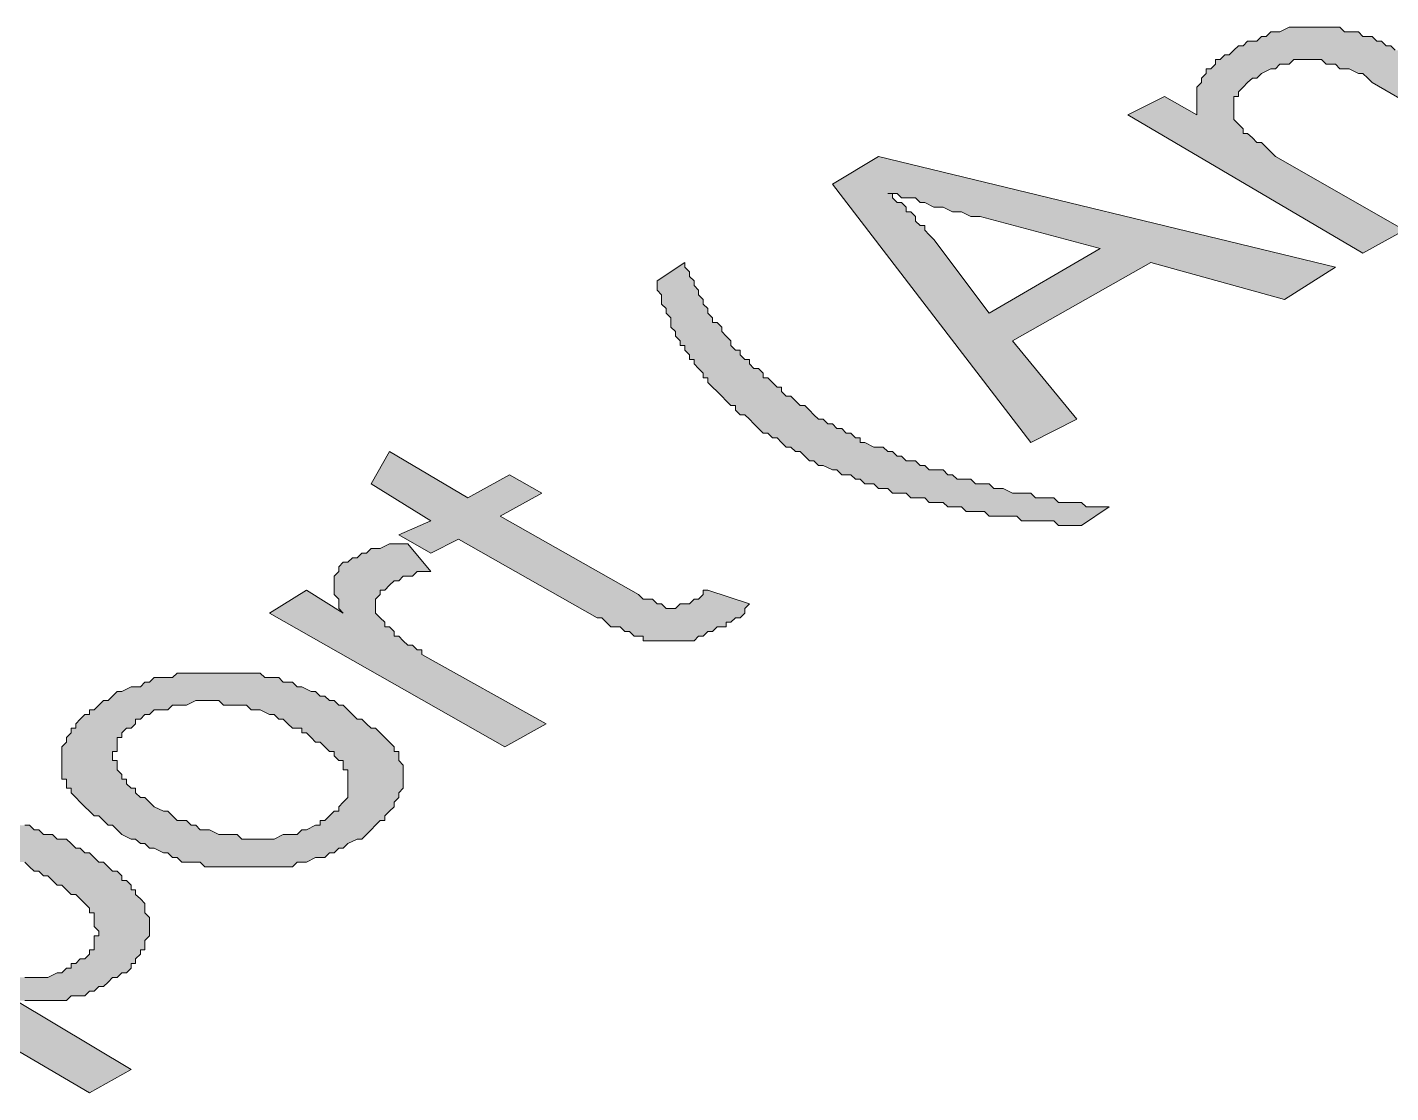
# Model space of a CAD drawing. Header units: inches. Extents: x -430764 to 256483, y 7374 to 217374.
# Drawn here: x 128881 to 134973, y 43825 to 48588 of the extents above; entities that cross this region are included whole.
import ezdxf

# ---------------------------------------------------------------- set-up
doc = ezdxf.new("R2010")
doc.units = ezdxf.units.IN
doc.header["$MEASUREMENT"] = 0
doc.layers.add('Background Stuff', color=252, linetype='Continuous', lineweight=5)
doc.layers.add('Layer 1', color=7, linetype='Continuous')

# ---------------------------------------------------------------- blocks, each defined once
blk = doc.blocks.new('block 3')
at = {"layer": 'Layer 1'}
h = blk.add_hatch(color=255, dxfattribs=at)
h.dxf.hatch_style = 2
h.paths.add_polyline_path([(797.11, -692.938), (791.854, -689.846), (792.678, -689.435), (793.4, -689.846), (793.4, -689.742), (793.4, -689.64), (793.4, -689.536), (793.4, -689.435), (793.4, -689.33), (793.4, -689.227), (793.504, -689.123), (793.504, -689.021), (793.606, -688.918), (793.606, -688.815), (793.71, -688.815), (793.812, -688.712), (793.812, -688.608), (793.916, -688.608), (794.02, -688.506), (794.123, -688.506), (794.226, -688.402), (794.327, -688.3), (794.432, -688.3), (794.533, -688.196), (794.74, -688.196), (794.845, -688.094), (794.946, -688.094), (795.051, -687.99), (795.152, -687.99), (795.255, -687.99), (795.462, -687.887), (795.565, -687.887), (795.771, -687.887), (795.874, -687.887), (795.977, -687.887), (796.184, -687.887), (796.287, -687.887), (796.39, -687.887), (796.493, -687.887), (796.596, -687.887), (796.7, -687.99), (796.904, -687.99), (797.009, -687.99), (797.11, -688.094), (797.215, -688.094), (797.317, -688.094), (797.422, -688.196), (797.523, -688.196), (797.628, -688.3), (797.729, -688.3), (797.832, -688.402), (797.937, -688.402), (798.143, -688.506), (798.143, -688.608), (801.441, -690.464), (800.514, -690.979), (797.317, -689.123), (797.215, -689.021), (797.11, -688.918), (797.009, -688.918), (796.803, -688.815), (796.7, -688.815), (796.596, -688.815), (796.493, -688.712), (796.39, -688.712), (796.287, -688.712), (796.184, -688.608), (795.977, -688.608), (795.874, -688.608), (795.771, -688.608), (795.565, -688.608), (795.462, -688.712), (795.359, -688.712), (795.255, -688.712), (795.152, -688.815), (795.051, -688.815), (794.845, -688.918), (794.74, -689.021), (794.639, -689.021), (794.533, -689.123), (794.432, -689.227), (794.327, -689.33), (794.327, -689.435), (794.226, -689.435), (794.226, -689.536), (794.226, -689.64), (794.226, -689.742), (794.226, -689.846), (794.226, -689.948), (794.327, -690.052), (794.432, -690.155), (794.432, -690.258), (794.533, -690.258), (794.639, -690.361), (794.74, -690.464), (794.845, -690.464), (794.946, -690.566), (795.051, -690.671), (795.152, -690.773), (798.039, -692.423)])
h = blk.add_hatch(color=255, dxfattribs=at)
h.dxf.hatch_style = 2
edge = h.paths.add_edge_path()
edge.add_spline(control_points=[(788.762, -694.277), (788.762, -694.277), (791.235, -692.835), (791.235, -692.835), (791.235, -692.835), (788.556, -692.113), (788.556, -692.113), (788.556, -692.113), (788.35, -692.113), (788.35, -692.113), (788.35, -692.113), (788.143, -692.011), (788.143, -692.011), (788.143, -692.011), (788.041, -692.011), (788.041, -692.011), (788.041, -692.011), (787.937, -692.011), (787.937, -692.011), (787.937, -692.011), (787.73, -691.906), (787.73, -691.906), (787.73, -691.906), (787.629, -691.906), (787.629, -691.906), (787.629, -691.906), (787.523, -691.906), (787.523, -691.906), (787.523, -691.906), (787.319, -691.804), (787.319, -691.804), (787.319, -691.804), (787.216, -691.804), (787.216, -691.804), (787.216, -691.804), (787.113, -691.7), (787.113, -691.7), (787.113, -691.7), (787.01, -691.7), (787.01, -691.7), (787.01, -691.7), (786.907, -691.7), (786.907, -691.7), (786.907, -691.7), (786.803, -691.7), (786.803, -691.7), (786.803, -691.7), (786.7, -691.599), (786.7, -691.599), (786.7, -691.599), (786.597, -691.599), (786.597, -691.599), (786.597, -691.599), (786.494, -691.599), (786.494, -691.599), (786.494, -691.599), (786.597, -691.599), (786.597, -691.599), (786.597, -691.599), (786.597, -691.7), (786.597, -691.7), (786.597, -691.7), (786.7, -691.804), (786.7, -691.804), (786.7, -691.804), (786.803, -691.804), (786.803, -691.804), (786.803, -691.804), (786.907, -691.906), (786.907, -691.906), (786.907, -691.906), (786.907, -692.011), (786.907, -692.011), (786.907, -692.011), (787.01, -692.011), (787.01, -692.011), (787.01, -692.011), (787.113, -692.113), (787.113, -692.113), (787.113, -692.113), (787.113, -692.217), (787.113, -692.217), (787.113, -692.217), (787.216, -692.319), (787.216, -692.319), (787.216, -692.319), (787.319, -692.319), (787.319, -692.319), (787.319, -692.319), (787.319, -692.423), (787.319, -692.423), (787.319, -692.423), (787.422, -692.525), (787.422, -692.525), (787.422, -692.525), (787.523, -692.629), (787.523, -692.629), (787.523, -692.629), (788.762, -694.277), (788.762, -694.277)], knot_values=[0, 0, 0, 0, 1, 1, 1, 2, 2, 2, 3, 3, 3, 4, 4, 4, 5, 5, 5, 6, 6, 6, 7, 7, 7, 8, 8, 8, 9, 9, 9, 10, 10, 10, 11, 11, 11, 12, 12, 12, 13, 13, 13, 14, 14, 14, 15, 15, 15, 16, 16, 16, 17, 17, 17, 18, 18, 18, 19, 19, 19, 20, 20, 20, 21, 21, 21, 22, 22, 22, 23, 23, 23, 24, 24, 24, 25, 25, 25, 26, 26, 26, 27, 27, 27, 28, 28, 28, 29, 29, 29, 30, 30, 30, 31, 31, 31, 32, 32, 32, 33, 33, 33, 33], degree=3, periodic=0)
h.paths.add_polyline_path([(789.69, -697.165), (785.258, -691.392), (786.288, -690.773), (796.493, -693.248), (795.359, -693.969), (792.37, -693.144), (789.277, -694.896), (790.72, -696.649)])
h = blk.add_hatch(color=255, dxfattribs=at)
h.dxf.hatch_style = 2
h.paths.add_polyline_path([(790.823, -699.02), (790.72, -699.02), (790.618, -699.02), (790.412, -699.02), (790.308, -699.02), (790.206, -698.916), (789.999, -698.916), (789.896, -698.916), (789.793, -698.916), (789.587, -698.916), (789.484, -698.916), (789.38, -698.814), (789.174, -698.814), (789.071, -698.814), (788.969, -698.814), (788.762, -698.814), (788.658, -698.71), (788.556, -698.71), (788.35, -698.71), (788.246, -698.71), (788.143, -698.607), (787.937, -698.607), (787.835, -698.607), (787.73, -698.505), (787.523, -698.505), (787.422, -698.505), (787.319, -698.402), (787.113, -698.402), (787.01, -698.402), (786.907, -698.298), (786.803, -698.298), (786.597, -698.298), (786.494, -698.194), (786.392, -698.194), (786.288, -698.194), (786.185, -698.093), (785.979, -698.093), (785.875, -697.989), (785.772, -697.989), (785.669, -697.887), (785.566, -697.887), (785.464, -697.887), (785.359, -697.781), (785.258, -697.781), (785.052, -697.68), (784.947, -697.68), (784.845, -697.576), (784.742, -697.576), (784.639, -697.474), (784.536, -697.37), (784.433, -697.37), (784.33, -697.268), (784.226, -697.268), (784.123, -697.165), (784.02, -697.061), (783.917, -697.061), (783.815, -696.958), (783.711, -696.958), (783.609, -696.854), (783.504, -696.752), (783.402, -696.649), (783.298, -696.546), (783.196, -696.546), (783.092, -696.443), (783.092, -696.339), (782.99, -696.339), (782.887, -696.237), (782.783, -696.133), (782.681, -696.031), (782.577, -695.928), (782.475, -695.825), (782.475, -695.721), (782.371, -695.721), (782.371, -695.618), (782.268, -695.516), (782.165, -695.412), (782.165, -695.31), (782.062, -695.31), (782.062, -695.206), (781.959, -695.103), (781.959, -694.999), (781.855, -694.999), (781.855, -694.896), (781.753, -694.794), (781.753, -694.69), (781.648, -694.588), (781.648, -694.483), (781.648, -694.381), (781.546, -694.277), (781.546, -694.175), (781.442, -694.072), (781.442, -693.969), (781.442, -693.865), (781.34, -693.762), (781.34, -693.66), (781.34, -693.556), (781.959, -693.144), (781.959, -693.248), (782.062, -693.351), (782.062, -693.454), (782.165, -693.556), (782.165, -693.66), (782.268, -693.762), (782.268, -693.865), (782.371, -693.969), (782.371, -694.072), (782.475, -694.175), (782.475, -694.277), (782.577, -694.381), (782.577, -694.483), (782.681, -694.483), (782.783, -694.588), (782.783, -694.69), (782.887, -694.794), (782.99, -694.896), (782.99, -694.999), (783.092, -695.103), (783.196, -695.103), (783.196, -695.206), (783.298, -695.31), (783.402, -695.31), (783.402, -695.412), (783.504, -695.516), (783.609, -695.516), (783.711, -695.618), (783.711, -695.721), (783.815, -695.721), (783.917, -695.825), (784.02, -695.928), (784.123, -695.928), (784.123, -696.031), (784.226, -696.133), (784.33, -696.133), (784.433, -696.237), (784.536, -696.339), (784.639, -696.339), (784.742, -696.443), (784.845, -696.546), (784.947, -696.649), (785.052, -696.649), (785.154, -696.752), (785.258, -696.752), (785.359, -696.854), (785.464, -696.854), (785.566, -696.958), (785.669, -696.958), (785.772, -697.061), (785.875, -697.061), (785.875, -697.165), (785.979, -697.165), (786.185, -697.268), (786.288, -697.268), (786.392, -697.268), (786.494, -697.37), (786.597, -697.37), (786.7, -697.474), (786.803, -697.474), (786.907, -697.576), (787.01, -697.576), (787.113, -697.576), (787.216, -697.68), (787.319, -697.68), (787.422, -697.781), (787.629, -697.781), (787.73, -697.781), (787.835, -697.887), (787.937, -697.887), (788.041, -697.989), (788.246, -697.989), (788.35, -697.989), (788.452, -698.093), (788.556, -698.093), (788.762, -698.093), (788.865, -698.194), (788.969, -698.194), (789.071, -698.194), (789.277, -698.298), (789.38, -698.298), (789.484, -698.298), (789.69, -698.298), (789.793, -698.402), (789.896, -698.402), (790.101, -698.402), (790.206, -698.402), (790.308, -698.505), (790.514, -698.505), (790.618, -698.505), (790.823, -698.505), (790.927, -698.607), (791.133, -698.607), (791.235, -698.607), (791.442, -698.607)])
h = blk.add_hatch(color=255, dxfattribs=at)
h.dxf.hatch_style = 2
h.paths.add_polyline_path([(782.475, -700.464), (783.402, -700.771), (783.298, -700.875), (783.298, -700.978), (783.196, -701.082), (783.092, -701.082), (782.99, -701.185), (782.887, -701.185), (782.887, -701.287), (782.681, -701.287), (782.577, -701.391), (782.475, -701.391), (782.371, -701.493), (782.268, -701.493), (782.165, -701.597), (782.062, -701.597), (781.959, -701.597), (781.753, -701.597), (781.648, -701.597), (781.546, -701.597), (781.34, -701.597), (781.238, -701.597), (781.134, -701.597), (781.031, -701.597), (781.031, -701.493), (780.927, -701.493), (780.825, -701.493), (780.721, -701.391), (780.619, -701.391), (780.515, -701.287), (780.31, -701.287), (780.206, -701.185), (780.104, -701.082), (780, -701.082), (776.907, -699.329), (776.288, -699.638), (775.567, -699.227), (776.288, -698.916), (774.949, -698.093), (775.361, -697.37), (777.113, -698.402), (778.042, -697.887), (778.763, -698.298), (777.836, -698.814), (780.927, -700.565), (781.031, -700.67), (781.238, -700.67), (781.34, -700.771), (781.442, -700.771), (781.546, -700.875), (781.753, -700.875), (781.855, -700.771), (782.062, -700.771), (782.165, -700.67), (782.268, -700.67), (782.371, -700.565), (782.371, -700.464)])
h = blk.add_hatch(color=255, dxfattribs=at)
h.dxf.hatch_style = 2
h.paths.add_polyline_path([(777.938, -703.968), (772.682, -700.978), (773.507, -700.464), (774.33, -700.978), (774.229, -700.875), (774.229, -700.771), (774.229, -700.67), (774.124, -700.565), (774.124, -700.464), (774.124, -700.359), (774.124, -700.257), (774.124, -700.153), (774.229, -700.051), (774.229, -699.947), (774.33, -699.845), (774.435, -699.845), (774.536, -699.742), (774.64, -699.742), (774.743, -699.638), (774.846, -699.638), (774.949, -699.535), (775.052, -699.535), (775.155, -699.535), (775.361, -699.432), (775.465, -699.432), (775.671, -699.432), (775.773, -699.432), (776.288, -700.051), (776.084, -700.051), (775.98, -700.051), (775.878, -700.153), (775.671, -700.153), (775.567, -700.257), (775.465, -700.257), (775.361, -700.359), (775.259, -700.464), (775.155, -700.464), (775.155, -700.565), (775.052, -700.67), (775.052, -700.771), (775.052, -700.875), (775.052, -700.978), (775.155, -701.082), (775.259, -701.185), (775.259, -701.287), (775.361, -701.287), (775.465, -701.391), (775.465, -701.493), (775.567, -701.493), (775.671, -701.597), (775.773, -701.7), (775.878, -701.7), (775.98, -701.803), (776.084, -701.803), (776.084, -701.906), (778.865, -703.452)])
h = blk.add_hatch(color=255, dxfattribs=at)
h.dxf.hatch_style = 2
h.paths.add_polyline_path([(770.311, -705.41), (770.413, -705.41), (770.517, -705.513), (770.619, -705.618), (770.826, -705.618), (770.93, -705.72), (771.032, -705.72), (771.134, -705.823), (771.238, -705.823), (771.34, -705.823), (771.547, -705.926), (771.651, -705.926), (771.753, -705.926), (771.857, -705.926), (771.959, -705.926), (772.062, -706.029), (772.269, -706.029), (772.372, -706.029), (772.578, -706.029), (772.682, -706.029), (772.784, -706.029), (772.99, -705.926), (773.094, -705.926), (773.196, -705.926), (773.301, -705.926), (773.403, -705.823), (773.507, -705.823), (773.711, -705.72), (773.815, -705.72), (773.815, -705.618), (773.917, -705.618), (774.022, -705.513), (774.124, -705.41), (774.229, -705.41), (774.229, -705.308), (774.33, -705.205), (774.435, -705.102), (774.435, -704.998), (774.435, -704.896), (774.435, -704.792), (774.435, -704.689), (774.435, -704.585), (774.435, -704.483), (774.33, -704.483), (774.33, -704.38), (774.33, -704.277), (774.229, -704.277), (774.124, -704.173), (774.124, -704.07), (774.022, -704.07), (773.917, -703.968), (773.815, -703.864), (773.711, -703.864), (773.609, -703.762), (773.507, -703.659), (773.403, -703.659), (773.403, -703.555), (773.196, -703.555), (773.094, -703.452), (772.99, -703.349), (772.888, -703.349), (772.784, -703.247), (772.682, -703.247), (772.475, -703.143), (772.372, -703.143), (772.269, -703.143), (772.166, -703.041), (772.062, -703.041), (771.857, -703.041), (771.753, -703.041), (771.651, -703.041), (771.547, -702.936), (771.445, -702.936), (771.34, -702.936), (771.134, -702.936), (771.032, -702.936), (770.826, -703.041), (770.724, -703.041), (770.619, -703.041), (770.517, -703.041), (770.413, -703.143), (770.207, -703.143), (770.104, -703.143), (770.001, -703.247), (769.897, -703.247), (769.796, -703.349), (769.691, -703.349), (769.691, -703.452), (769.59, -703.555), (769.485, -703.555), (769.383, -703.659), (769.383, -703.762), (769.28, -703.762), (769.28, -703.864), (769.28, -703.968), (769.28, -704.07), (769.177, -704.07), (769.177, -704.173), (769.177, -704.277), (769.28, -704.277), (769.28, -704.38), (769.28, -704.483), (769.383, -704.585), (769.383, -704.689), (769.485, -704.689), (769.485, -704.792), (769.59, -704.896), (769.691, -704.896), (769.691, -704.998), (769.796, -705.102), (769.897, -705.102), (770.001, -705.205), (770.104, -705.308)])
h.paths.add_polyline_path([(769.383, -705.926), (769.28, -705.823), (769.177, -705.72), (769.074, -705.72), (768.971, -705.618), (768.868, -705.513), (768.765, -705.513), (768.661, -705.41), (768.558, -705.308), (768.455, -705.205), (768.353, -705.102), (768.249, -704.998), (768.249, -704.896), (768.146, -704.896), (768.146, -704.792), (768.146, -704.689), (768.042, -704.689), (768.042, -704.585), (768.042, -704.483), (768.042, -704.38), (768.042, -704.277), (768.042, -704.173), (768.042, -704.07), (768.042, -703.968), (768.146, -703.864), (768.146, -703.762), (768.249, -703.659), (768.249, -703.555), (768.353, -703.555), (768.353, -703.452), (768.455, -703.349), (768.558, -703.247), (768.661, -703.247), (768.661, -703.143), (768.765, -703.143), (768.868, -703.041), (768.971, -702.936), (769.074, -702.936), (769.177, -702.834), (769.28, -702.73), (769.383, -702.73), (769.59, -702.628), (769.691, -702.628), (769.796, -702.628), (769.897, -702.524), (770.001, -702.524), (770.104, -702.422), (770.311, -702.422), (770.413, -702.422), (770.517, -702.422), (770.619, -702.319), (770.724, -702.319), (770.93, -702.319), (771.032, -702.319), (771.134, -702.319), (771.34, -702.319), (771.445, -702.319), (771.547, -702.319), (771.753, -702.319), (771.857, -702.319), (771.959, -702.319), (772.062, -702.319), (772.166, -702.319), (772.372, -702.319), (772.475, -702.319), (772.578, -702.422), (772.682, -702.422), (772.888, -702.422), (772.99, -702.524), (773.094, -702.524), (773.196, -702.524), (773.301, -702.628), (773.403, -702.628), (773.609, -702.73), (773.711, -702.73), (773.815, -702.834), (773.917, -702.834), (774.022, -702.936), (774.124, -702.936), (774.229, -703.041), (774.33, -703.041), (774.435, -703.143), (774.536, -703.247), (774.64, -703.349), (774.743, -703.349), (774.846, -703.452), (774.949, -703.555), (775.052, -703.555), (775.155, -703.659), (775.259, -703.762), (775.361, -703.864), (775.465, -703.968), (775.465, -704.07), (775.567, -704.07), (775.567, -704.173), (775.567, -704.277), (775.671, -704.38), (775.671, -704.483), (775.671, -704.585), (775.671, -704.689), (775.671, -704.792), (775.671, -704.896), (775.567, -704.998), (775.567, -705.102), (775.465, -705.205), (775.465, -705.308), (775.361, -705.41), (775.259, -705.513), (775.259, -705.618), (775.155, -705.618), (775.052, -705.72), (774.949, -705.823), (774.846, -705.926), (774.743, -706.029), (774.64, -706.029), (774.435, -706.132), (774.33, -706.236), (774.229, -706.236), (774.124, -706.339), (774.022, -706.339), (773.917, -706.441), (773.815, -706.441), (773.711, -706.441), (773.507, -706.545), (773.403, -706.545), (773.301, -706.545), (773.196, -706.647), (773.094, -706.647), (772.888, -706.647), (772.784, -706.647), (772.682, -706.647), (772.475, -706.647), (772.372, -706.647), (772.269, -706.647), (772.062, -706.647), (771.959, -706.647), (771.857, -706.647), (771.753, -706.647), (771.651, -706.647), (771.445, -706.647), (771.34, -706.647), (771.238, -706.647), (771.134, -706.545), (771.032, -706.545), (770.826, -706.545), (770.724, -706.545), (770.619, -706.441), (770.517, -706.441), (770.413, -706.339), (770.311, -706.339), (770.104, -706.236), (770.001, -706.236), (769.897, -706.132), (769.796, -706.132), (769.691, -706.029), (769.59, -706.029)])
h = blk.add_hatch(color=255, dxfattribs=at)
h.dxf.hatch_style = 2
h.paths.add_polyline_path([(764.95, -708.503), (765.053, -708.605), (765.156, -708.709), (765.259, -708.709), (765.362, -708.813), (765.569, -708.813), (765.672, -708.916), (765.775, -708.916), (765.878, -709.019), (765.98, -709.019), (766.084, -709.019), (766.291, -709.122), (766.394, -709.122), (766.497, -709.122), (766.6, -709.122), (766.703, -709.122), (766.807, -709.122), (767.013, -709.122), (767.114, -709.122), (767.219, -709.122), (767.426, -709.122), (767.527, -709.122), (767.63, -709.122), (767.733, -709.122), (767.939, -709.019), (768.042, -709.019), (768.146, -708.916), (768.249, -708.916), (768.249, -708.813), (768.353, -708.813), (768.455, -708.709), (768.558, -708.709), (768.661, -708.605), (768.661, -708.503), (768.765, -708.503), (768.765, -708.4), (768.765, -708.297), (768.765, -708.194), (768.868, -708.194), (768.868, -708.09), (768.765, -707.987), (768.765, -707.885), (768.765, -707.781), (768.765, -707.679), (768.661, -707.679), (768.661, -707.575), (768.558, -707.473), (768.455, -707.368), (768.353, -707.267), (768.249, -707.267), (768.146, -707.162), (768.042, -707.061), (767.939, -707.061), (767.836, -706.957), (767.733, -706.854), (767.63, -706.854), (767.527, -706.75), (767.426, -706.75), (767.32, -706.647), (767.219, -706.545), (767.013, -706.545), (766.908, -706.441), (766.807, -706.441), (766.703, -706.441), (766.6, -706.339), (766.497, -706.339), (766.291, -706.339), (766.188, -706.236), (766.084, -706.236), (765.98, -706.236), (765.878, -706.236), (765.775, -706.236), (765.569, -706.236), (765.465, -706.236), (765.362, -706.236), (765.156, -706.236), (765.053, -706.236), (764.95, -706.236), (764.743, -706.236), (764.642, -706.339), (764.537, -706.339), (764.436, -706.441), (764.331, -706.441), (764.229, -706.441), (764.126, -706.545), (764.126, -706.647), (764.022, -706.647), (763.92, -706.75), (763.816, -706.854), (763.816, -706.957), (763.816, -707.061), (763.816, -707.162), (763.816, -707.267), (763.816, -707.368), (763.816, -707.473), (763.816, -707.575), (763.92, -707.679), (764.022, -707.781), (764.022, -707.885), (764.126, -707.885), (764.126, -707.987), (764.229, -708.09), (764.331, -708.09), (764.436, -708.194), (764.537, -708.297), (764.642, -708.297), (764.743, -708.4), (764.848, -708.503)])
h.paths.add_polyline_path([(768.661, -711.699), (761.445, -707.473), (762.271, -706.957), (762.888, -707.368), (762.888, -707.267), (762.888, -707.162), (762.888, -707.061), (762.888, -706.957), (762.888, -706.854), (762.888, -706.75), (762.993, -706.75), (762.993, -706.647), (762.993, -706.545), (763.095, -706.545), (763.095, -706.441), (763.198, -706.339), (763.301, -706.339), (763.301, -706.236), (763.403, -706.132), (763.507, -706.132), (763.61, -706.029), (763.714, -705.926), (763.92, -705.926), (764.022, -705.823), (764.126, -705.823), (764.229, -705.823), (764.331, -705.72), (764.436, -705.72), (764.537, -705.618), (764.743, -705.618), (764.848, -705.618), (764.95, -705.618), (765.156, -705.513), (765.362, -705.513), (765.465, -705.513), (765.569, -705.513), (765.775, -705.513), (765.878, -705.513), (765.98, -705.513), (766.188, -705.513), (766.291, -705.513), (766.394, -705.618), (766.6, -705.618), (766.703, -705.618), (766.807, -705.618), (766.908, -705.618), (767.114, -705.72), (767.219, -705.72), (767.32, -705.72), (767.426, -705.823), (767.527, -705.823), (767.63, -705.926), (767.836, -705.926), (767.939, -706.029), (768.042, -706.029), (768.146, -706.029), (768.249, -706.132), (768.353, -706.236), (768.455, -706.236), (768.558, -706.339), (768.661, -706.339), (768.765, -706.441), (768.868, -706.545), (768.971, -706.545), (769.074, -706.647), (769.177, -706.75), (769.28, -706.75), (769.383, -706.854), (769.383, -706.957), (769.485, -706.957), (769.59, -707.061), (769.59, -707.162), (769.691, -707.162), (769.691, -707.267), (769.796, -707.368), (769.897, -707.473), (769.897, -707.575), (769.897, -707.679), (770.001, -707.781), (770.001, -707.885), (770.001, -707.987), (770.001, -708.09), (770.001, -708.194), (769.897, -708.297), (769.897, -708.4), (769.897, -708.503), (769.796, -708.503), (769.796, -708.605), (769.691, -708.709), (769.691, -708.813), (769.59, -708.813), (769.59, -708.916), (769.485, -709.019), (769.383, -709.019), (769.28, -709.122), (769.177, -709.122), (769.074, -709.225), (768.971, -709.327), (768.868, -709.327), (768.765, -709.432), (768.661, -709.432), (768.558, -709.534), (768.353, -709.534), (768.249, -709.534), (768.146, -709.638), (767.939, -709.638), (767.836, -709.638), (767.63, -709.638), (767.527, -709.638), (767.426, -709.638), (767.219, -709.638), (767.114, -709.638), (767.013, -709.638), (769.59, -711.183)])
at = {"layer": 'Layer 1', "color": 255, "lineweight": 0}
for points in [[(797.11, -692.938), (791.854, -689.846), (792.678, -689.435), (793.4, -689.846), (793.4, -689.742), (793.4, -689.64), (793.4, -689.536), (793.4, -689.435), (793.4, -689.33), (793.4, -689.227), (793.504, -689.123), (793.504, -689.021), (793.606, -688.918), (793.606, -688.815), (793.71, -688.815), (793.812, -688.712), (793.812, -688.608), (793.916, -688.608), (794.02, -688.506), (794.123, -688.506), (794.226, -688.402), (794.327, -688.3), (794.432, -688.3), (794.533, -688.196), (794.74, -688.196), (794.845, -688.094), (794.946, -688.094), (795.051, -687.99), (795.152, -687.99), (795.255, -687.99), (795.462, -687.887), (795.565, -687.887), (795.771, -687.887), (795.874, -687.887), (795.977, -687.887), (796.184, -687.887), (796.287, -687.887), (796.39, -687.887), (796.493, -687.887), (796.596, -687.887), (796.7, -687.99), (796.904, -687.99), (797.009, -687.99), (797.11, -688.094), (797.215, -688.094), (797.317, -688.094), (797.422, -688.196), (797.523, -688.196), (797.628, -688.3), (797.729, -688.3), (797.832, -688.402)], [(800.514, -690.979), (797.317, -689.123), (797.215, -689.021), (797.11, -688.918), (797.009, -688.918), (796.803, -688.815), (796.7, -688.815), (796.596, -688.815), (796.493, -688.712), (796.39, -688.712), (796.287, -688.712), (796.184, -688.608), (795.977, -688.608), (795.874, -688.608), (795.771, -688.608), (795.565, -688.608), (795.462, -688.712), (795.359, -688.712), (795.255, -688.712), (795.152, -688.815), (795.051, -688.815), (794.845, -688.918), (794.74, -689.021), (794.639, -689.021), (794.533, -689.123), (794.432, -689.227), (794.327, -689.33), (794.327, -689.435), (794.226, -689.435), (794.226, -689.536), (794.226, -689.64), (794.226, -689.742), (794.226, -689.846), (794.226, -689.948), (794.327, -690.052), (794.432, -690.155), (794.432, -690.258), (794.533, -690.258), (794.639, -690.361), (794.74, -690.464), (794.845, -690.464), (794.946, -690.566), (795.051, -690.671), (795.152, -690.773), (798.039, -692.423), (797.11, -692.938)], [(789.69, -697.165), (785.258, -691.392), (786.288, -690.773), (796.493, -693.248), (795.359, -693.969), (792.37, -693.144), (789.277, -694.896), (790.72, -696.649), (789.69, -697.165)], [(790.823, -699.02), (790.72, -699.02), (790.618, -699.02), (790.412, -699.02), (790.308, -699.02), (790.206, -698.916), (789.999, -698.916), (789.896, -698.916), (789.793, -698.916), (789.587, -698.916), (789.484, -698.916), (789.38, -698.814), (789.174, -698.814), (789.071, -698.814), (788.969, -698.814), (788.762, -698.814), (788.658, -698.71), (788.556, -698.71), (788.35, -698.71), (788.246, -698.71), (788.143, -698.607), (787.937, -698.607), (787.835, -698.607), (787.73, -698.505), (787.523, -698.505), (787.422, -698.505), (787.319, -698.402), (787.113, -698.402), (787.01, -698.402), (786.907, -698.298), (786.803, -698.298), (786.597, -698.298), (786.494, -698.194), (786.392, -698.194), (786.288, -698.194), (786.185, -698.093), (785.979, -698.093), (785.875, -697.989), (785.772, -697.989), (785.669, -697.887), (785.566, -697.887), (785.464, -697.887), (785.359, -697.781), (785.258, -697.781), (785.052, -697.68), (784.947, -697.68), (784.845, -697.576), (784.742, -697.576), (784.639, -697.474), (784.536, -697.37), (784.433, -697.37), (784.33, -697.268), (784.226, -697.268), (784.123, -697.165), (784.02, -697.061), (783.917, -697.061), (783.815, -696.958), (783.711, -696.958), (783.609, -696.854), (783.504, -696.752), (783.402, -696.649), (783.298, -696.546), (783.196, -696.546), (783.092, -696.443), (783.092, -696.339), (782.99, -696.339), (782.887, -696.237), (782.783, -696.133), (782.681, -696.031), (782.577, -695.928), (782.475, -695.825), (782.475, -695.721), (782.371, -695.721), (782.371, -695.618), (782.268, -695.516), (782.165, -695.412), (782.165, -695.31), (782.062, -695.31), (782.062, -695.206), (781.959, -695.103), (781.959, -694.999), (781.855, -694.999), (781.855, -694.896), (781.753, -694.794), (781.753, -694.69), (781.648, -694.588), (781.648, -694.483), (781.648, -694.381), (781.546, -694.277), (781.546, -694.175), (781.442, -694.072), (781.442, -693.969), (781.442, -693.865), (781.34, -693.762), (781.34, -693.66), (781.34, -693.556), (781.959, -693.144), (781.959, -693.248), (782.062, -693.351), (782.062, -693.454), (782.165, -693.556), (782.165, -693.66), (782.268, -693.762), (782.268, -693.865), (782.371, -693.969), (782.371, -694.072), (782.475, -694.175), (782.475, -694.277), (782.577, -694.381), (782.577, -694.483), (782.681, -694.483), (782.783, -694.588), (782.783, -694.69), (782.887, -694.794), (782.99, -694.896), (782.99, -694.999), (783.092, -695.103), (783.196, -695.103), (783.196, -695.206), (783.298, -695.31), (783.402, -695.31), (783.402, -695.412), (783.504, -695.516), (783.609, -695.516), (783.711, -695.618), (783.711, -695.721), (783.815, -695.721), (783.917, -695.825), (784.02, -695.928), (784.123, -695.928), (784.123, -696.031), (784.226, -696.133), (784.33, -696.133), (784.433, -696.237), (784.536, -696.339), (784.639, -696.339), (784.742, -696.443), (784.845, -696.546), (784.947, -696.649), (785.052, -696.649), (785.154, -696.752), (785.258, -696.752), (785.359, -696.854), (785.464, -696.854), (785.566, -696.958), (785.669, -696.958), (785.772, -697.061), (785.875, -697.061), (785.875, -697.165), (785.979, -697.165), (786.185, -697.268), (786.288, -697.268), (786.392, -697.268), (786.494, -697.37), (786.597, -697.37), (786.7, -697.474), (786.803, -697.474), (786.907, -697.576), (787.01, -697.576), (787.113, -697.576), (787.216, -697.68), (787.319, -697.68), (787.422, -697.781), (787.629, -697.781), (787.73, -697.781), (787.835, -697.887), (787.937, -697.887), (788.041, -697.989), (788.246, -697.989), (788.35, -697.989), (788.452, -698.093), (788.556, -698.093), (788.762, -698.093), (788.865, -698.194), (788.969, -698.194), (789.071, -698.194), (789.277, -698.298), (789.38, -698.298), (789.484, -698.298), (789.69, -698.298), (789.793, -698.402), (789.896, -698.402), (790.101, -698.402), (790.206, -698.402), (790.308, -698.505), (790.514, -698.505), (790.618, -698.505), (790.823, -698.505), (790.927, -698.607), (791.133, -698.607), (791.235, -698.607), (791.442, -698.607), (790.823, -699.02)], [(782.475, -700.464), (783.402, -700.771), (783.298, -700.875), (783.298, -700.978), (783.196, -701.082), (783.092, -701.082), (782.99, -701.185), (782.887, -701.185), (782.887, -701.287), (782.681, -701.287), (782.577, -701.391), (782.475, -701.391), (782.371, -701.493), (782.268, -701.493), (782.165, -701.597), (782.062, -701.597), (781.959, -701.597), (781.753, -701.597), (781.648, -701.597), (781.546, -701.597), (781.34, -701.597), (781.238, -701.597), (781.134, -701.597), (781.031, -701.597), (781.031, -701.493), (780.927, -701.493), (780.825, -701.493), (780.721, -701.391), (780.619, -701.391), (780.515, -701.287), (780.31, -701.287), (780.206, -701.185), (780.104, -701.082), (780, -701.082), (776.907, -699.329), (776.288, -699.638), (775.567, -699.227), (776.288, -698.916), (774.949, -698.093), (775.361, -697.37), (777.113, -698.402), (778.042, -697.887), (778.763, -698.298), (777.836, -698.814), (780.927, -700.565), (781.031, -700.67), (781.238, -700.67), (781.34, -700.771), (781.442, -700.771), (781.546, -700.875), (781.753, -700.875), (781.855, -700.771), (782.062, -700.771), (782.165, -700.67), (782.268, -700.67), (782.371, -700.565), (782.371, -700.464), (782.475, -700.464)], [(777.938, -703.968), (772.682, -700.978), (773.507, -700.464), (774.33, -700.978), (774.229, -700.875), (774.229, -700.771), (774.229, -700.67), (774.124, -700.565), (774.124, -700.464), (774.124, -700.359), (774.124, -700.257), (774.124, -700.153), (774.229, -700.051), (774.229, -699.947), (774.33, -699.845), (774.435, -699.845), (774.536, -699.742), (774.64, -699.742), (774.743, -699.638), (774.846, -699.638), (774.949, -699.535), (775.052, -699.535), (775.155, -699.535), (775.361, -699.432), (775.465, -699.432), (775.671, -699.432), (775.773, -699.432), (776.288, -700.051), (776.084, -700.051), (775.98, -700.051), (775.878, -700.153), (775.671, -700.153), (775.567, -700.257), (775.465, -700.257), (775.361, -700.359), (775.259, -700.464), (775.155, -700.464), (775.155, -700.565), (775.052, -700.67), (775.052, -700.771), (775.052, -700.875), (775.052, -700.978), (775.155, -701.082), (775.259, -701.185), (775.259, -701.287), (775.361, -701.287), (775.465, -701.391), (775.465, -701.493), (775.567, -701.493), (775.671, -701.597), (775.773, -701.7), (775.878, -701.7), (775.98, -701.803), (776.084, -701.803), (776.084, -701.906), (778.865, -703.452), (777.938, -703.968)], [(769.383, -705.926), (769.28, -705.823), (769.177, -705.72), (769.074, -705.72), (768.971, -705.618), (768.868, -705.513), (768.765, -705.513), (768.661, -705.41), (768.558, -705.308), (768.455, -705.205), (768.353, -705.102), (768.249, -704.998), (768.249, -704.896), (768.146, -704.896), (768.146, -704.792), (768.146, -704.689), (768.042, -704.689), (768.042, -704.585), (768.042, -704.483), (768.042, -704.38), (768.042, -704.277), (768.042, -704.173), (768.042, -704.07), (768.042, -703.968), (768.146, -703.864), (768.146, -703.762), (768.249, -703.659), (768.249, -703.555), (768.353, -703.555), (768.353, -703.452), (768.455, -703.349), (768.558, -703.247), (768.661, -703.247), (768.661, -703.143), (768.765, -703.143), (768.868, -703.041), (768.971, -702.936), (769.074, -702.936), (769.177, -702.834), (769.28, -702.73), (769.383, -702.73), (769.59, -702.628), (769.691, -702.628), (769.796, -702.628), (769.897, -702.524), (770.001, -702.524), (770.104, -702.422), (770.311, -702.422), (770.413, -702.422), (770.517, -702.422), (770.619, -702.319), (770.724, -702.319), (770.93, -702.319), (771.032, -702.319), (771.134, -702.319), (771.34, -702.319), (771.445, -702.319), (771.547, -702.319), (771.753, -702.319), (771.857, -702.319), (771.959, -702.319), (772.062, -702.319), (772.166, -702.319), (772.372, -702.319), (772.475, -702.319), (772.578, -702.422), (772.682, -702.422), (772.888, -702.422), (772.99, -702.524), (773.094, -702.524), (773.196, -702.524), (773.301, -702.628), (773.403, -702.628), (773.609, -702.73), (773.711, -702.73), (773.815, -702.834), (773.917, -702.834), (774.022, -702.936), (774.124, -702.936), (774.229, -703.041), (774.33, -703.041), (774.435, -703.143), (774.536, -703.247), (774.64, -703.349), (774.743, -703.349), (774.846, -703.452), (774.949, -703.555), (775.052, -703.555), (775.155, -703.659), (775.259, -703.762), (775.361, -703.864), (775.465, -703.968), (775.465, -704.07), (775.567, -704.07), (775.567, -704.173), (775.567, -704.277), (775.671, -704.38), (775.671, -704.483), (775.671, -704.585), (775.671, -704.689), (775.671, -704.792), (775.671, -704.896), (775.567, -704.998), (775.567, -705.102), (775.465, -705.205), (775.465, -705.308), (775.361, -705.41), (775.259, -705.513), (775.259, -705.618), (775.155, -705.618), (775.052, -705.72), (774.949, -705.823), (774.846, -705.926), (774.743, -706.029), (774.64, -706.029), (774.435, -706.132), (774.33, -706.236), (774.229, -706.236), (774.124, -706.339), (774.022, -706.339), (773.917, -706.441), (773.815, -706.441), (773.711, -706.441), (773.507, -706.545), (773.403, -706.545), (773.301, -706.545), (773.196, -706.647), (773.094, -706.647), (772.888, -706.647), (772.784, -706.647), (772.682, -706.647), (772.475, -706.647), (772.372, -706.647), (772.269, -706.647), (772.062, -706.647), (771.959, -706.647), (771.857, -706.647), (771.753, -706.647), (771.651, -706.647), (771.445, -706.647), (771.34, -706.647), (771.238, -706.647), (771.134, -706.545), (771.032, -706.545), (770.826, -706.545), (770.724, -706.545), (770.619, -706.441), (770.517, -706.441), (770.413, -706.339), (770.311, -706.339), (770.104, -706.236), (770.001, -706.236), (769.897, -706.132), (769.796, -706.132), (769.691, -706.029), (769.59, -706.029), (769.383, -705.926)], [(770.311, -705.41), (770.413, -705.41), (770.517, -705.513), (770.619, -705.618), (770.826, -705.618), (770.93, -705.72), (771.032, -705.72), (771.134, -705.823), (771.238, -705.823), (771.34, -705.823), (771.547, -705.926), (771.651, -705.926), (771.753, -705.926), (771.857, -705.926), (771.959, -705.926), (772.062, -706.029), (772.269, -706.029), (772.372, -706.029), (772.578, -706.029), (772.682, -706.029), (772.784, -706.029), (772.99, -705.926), (773.094, -705.926), (773.196, -705.926), (773.301, -705.926), (773.403, -705.823), (773.507, -705.823), (773.711, -705.72), (773.815, -705.72), (773.815, -705.618), (773.917, -705.618), (774.022, -705.513), (774.124, -705.41), (774.229, -705.41), (774.229, -705.308), (774.33, -705.205), (774.435, -705.102), (774.435, -704.998), (774.435, -704.896), (774.435, -704.792), (774.435, -704.689), (774.435, -704.585), (774.435, -704.483), (774.33, -704.483), (774.33, -704.38), (774.33, -704.277), (774.229, -704.277), (774.124, -704.173), (774.124, -704.07), (774.022, -704.07), (773.917, -703.968), (773.815, -703.864), (773.711, -703.864), (773.609, -703.762), (773.507, -703.659), (773.403, -703.659), (773.403, -703.555), (773.196, -703.555), (773.094, -703.452), (772.99, -703.349), (772.888, -703.349), (772.784, -703.247), (772.682, -703.247), (772.475, -703.143), (772.372, -703.143), (772.269, -703.143), (772.166, -703.041), (772.062, -703.041), (771.857, -703.041), (771.753, -703.041), (771.651, -703.041), (771.547, -702.936), (771.445, -702.936), (771.34, -702.936), (771.134, -702.936), (771.032, -702.936), (770.826, -703.041), (770.724, -703.041), (770.619, -703.041), (770.517, -703.041), (770.413, -703.143), (770.207, -703.143), (770.104, -703.143), (770.001, -703.247), (769.897, -703.247), (769.796, -703.349), (769.691, -703.349), (769.691, -703.452), (769.59, -703.555), (769.485, -703.555), (769.383, -703.659), (769.383, -703.762), (769.28, -703.762), (769.28, -703.864), (769.28, -703.968), (769.28, -704.07), (769.177, -704.07), (769.177, -704.173), (769.177, -704.277), (769.28, -704.277), (769.28, -704.38), (769.28, -704.483), (769.383, -704.585), (769.383, -704.689), (769.485, -704.689), (769.485, -704.792), (769.59, -704.896), (769.691, -704.896), (769.691, -704.998), (769.796, -705.102), (769.897, -705.102), (770.001, -705.205), (770.104, -705.308), (770.311, -705.41)], [(768.661, -711.699), (761.445, -707.473)], [(767.219, -705.72), (767.32, -705.72), (767.426, -705.823), (767.527, -705.823), (767.63, -705.926), (767.836, -705.926), (767.939, -706.029), (768.042, -706.029), (768.146, -706.029), (768.249, -706.132), (768.353, -706.236), (768.455, -706.236), (768.558, -706.339), (768.661, -706.339), (768.765, -706.441), (768.868, -706.545), (768.971, -706.545), (769.074, -706.647), (769.177, -706.75), (769.28, -706.75), (769.383, -706.854), (769.383, -706.957), (769.485, -706.957), (769.59, -707.061), (769.59, -707.162), (769.691, -707.162), (769.691, -707.267), (769.796, -707.368), (769.897, -707.473), (769.897, -707.575), (769.897, -707.679), (770.001, -707.781), (770.001, -707.885), (770.001, -707.987), (770.001, -708.09), (770.001, -708.194), (769.897, -708.297), (769.897, -708.4), (769.897, -708.503), (769.796, -708.503), (769.796, -708.605), (769.691, -708.709), (769.691, -708.813), (769.59, -708.813), (769.59, -708.916), (769.485, -709.019), (769.383, -709.019), (769.28, -709.122), (769.177, -709.122), (769.074, -709.225), (768.971, -709.327), (768.868, -709.327), (768.765, -709.432), (768.661, -709.432), (768.558, -709.534), (768.353, -709.534), (768.249, -709.534), (768.146, -709.638), (767.939, -709.638), (767.836, -709.638), (767.63, -709.638), (767.527, -709.638), (767.426, -709.638), (767.219, -709.638)], [(767.013, -709.638), (769.59, -711.183), (768.661, -711.699)], [(767.219, -709.122), (767.426, -709.122), (767.527, -709.122), (767.63, -709.122), (767.733, -709.122), (767.939, -709.019), (768.042, -709.019), (768.146, -708.916), (768.249, -708.916), (768.249, -708.813), (768.353, -708.813), (768.455, -708.709), (768.558, -708.709), (768.661, -708.605), (768.661, -708.503), (768.765, -708.503), (768.765, -708.4), (768.765, -708.297), (768.765, -708.194), (768.868, -708.194), (768.868, -708.09), (768.765, -707.987), (768.765, -707.885), (768.765, -707.781), (768.765, -707.679), (768.661, -707.679), (768.661, -707.575), (768.558, -707.473), (768.455, -707.368), (768.353, -707.267), (768.249, -707.267), (768.146, -707.162), (768.042, -707.061), (767.939, -707.061), (767.836, -706.957), (767.733, -706.854), (767.63, -706.854), (767.527, -706.75), (767.426, -706.75), (767.32, -706.647), (767.219, -706.545)]]:
    blk.add_lwpolyline(points, dxfattribs=at)
blk.add_open_spline([(788.762, -694.277), (788.762, -694.277), (791.235, -692.835), (791.235, -692.835), (791.235, -692.835), (788.556, -692.113), (788.556, -692.113), (788.556, -692.113), (788.35, -692.113), (788.35, -692.113), (788.35, -692.113), (788.143, -692.011), (788.143, -692.011), (788.143, -692.011), (788.041, -692.011), (788.041, -692.011), (788.041, -692.011), (787.937, -692.011), (787.937, -692.011), (787.937, -692.011), (787.73, -691.906), (787.73, -691.906), (787.73, -691.906), (787.629, -691.906), (787.629, -691.906), (787.629, -691.906), (787.523, -691.906), (787.523, -691.906), (787.523, -691.906), (787.319, -691.804), (787.319, -691.804), (787.319, -691.804), (787.216, -691.804), (787.216, -691.804), (787.216, -691.804), (787.113, -691.7), (787.113, -691.7), (787.113, -691.7), (787.01, -691.7), (787.01, -691.7), (787.01, -691.7), (786.907, -691.7), (786.907, -691.7), (786.907, -691.7), (786.803, -691.7), (786.803, -691.7), (786.803, -691.7), (786.7, -691.599), (786.7, -691.599), (786.7, -691.599), (786.597, -691.599), (786.597, -691.599), (786.597, -691.599), (786.494, -691.599), (786.494, -691.599), (786.494, -691.599), (786.597, -691.599), (786.597, -691.599), (786.597, -691.599), (786.597, -691.7), (786.597, -691.7), (786.597, -691.7), (786.7, -691.804), (786.7, -691.804), (786.7, -691.804), (786.803, -691.804), (786.803, -691.804), (786.803, -691.804), (786.907, -691.906), (786.907, -691.906), (786.907, -691.906), (786.907, -692.011), (786.907, -692.011), (786.907, -692.011), (787.01, -692.011), (787.01, -692.011), (787.01, -692.011), (787.113, -692.113), (787.113, -692.113), (787.113, -692.113), (787.113, -692.217), (787.113, -692.217), (787.113, -692.217), (787.216, -692.319), (787.216, -692.319), (787.216, -692.319), (787.319, -692.319), (787.319, -692.319), (787.319, -692.319), (787.319, -692.423), (787.319, -692.423), (787.319, -692.423), (787.422, -692.525), (787.422, -692.525), (787.422, -692.525), (787.523, -692.629), (787.523, -692.629), (787.523, -692.629), (788.762, -694.277), (788.762, -694.277)], degree=3, knots=[0, 0, 0, 0, 1, 1, 1, 2, 2, 2, 3, 3, 3, 4, 4, 4, 5, 5, 5, 6, 6, 6, 7, 7, 7, 8, 8, 8, 9, 9, 9, 10, 10, 10, 11, 11, 11, 12, 12, 12, 13, 13, 13, 14, 14, 14, 15, 15, 15, 16, 16, 16, 17, 17, 17, 18, 18, 18, 19, 19, 19, 20, 20, 20, 21, 21, 21, 22, 22, 22, 23, 23, 23, 24, 24, 24, 25, 25, 25, 26, 26, 26, 27, 27, 27, 28, 28, 28, 29, 29, 29, 30, 30, 30, 31, 31, 31, 32, 32, 32, 33, 33, 33, 33], dxfattribs=at)
blk = doc.blocks.new('Isometric')
at = {"layer": 'Layer 1', "xscale": 200, "yscale": 200, "zscale": 200}
blk.add_blockref('block 3', (-56424.1, 145184.8), dxfattribs=at)

msp = doc.modelspace()

# ---------------------------------------------------------------- block references
at = {"layer": 'Background Stuff'}
msp.add_blockref('Isometric', (31851.58203, 40980.31673), dxfattribs=at)

doc.saveas('drawing.dxf')
